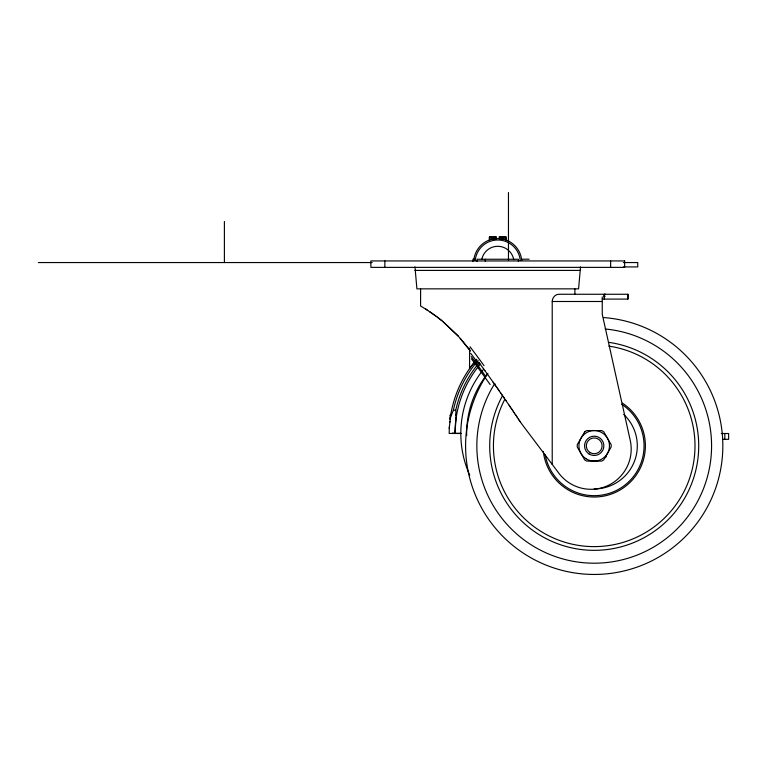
<?xml version="1.0" encoding="UTF-8"?>
<svg xmlns="http://www.w3.org/2000/svg" width="767" height="767" viewBox="0 0 767 767"><rect width="100%" height="100%" fill="white"/><g stroke="black" fill="none" stroke-linecap="round" stroke-linejoin="round"><path stroke-width="1.15" d="M455.004 433.154L455.972 419.07M420.613 288.852L420.575 306.004L425.81 309.159M469.615 348.295L469.557 368.611L476.825 359.253M552.221 464.438L552.221 301.498C552.192 297.989 554.992 294.403 558.625 294.26L627.962 294.26L627.972 299.092L602.248 299.092M456.097 417.603L456.077 415.33M449.289 428.389L449.366 426.941M449.309 428.101L449.174 433.432L461.082 433.508M449.318 427.833L449.347 427.257M449.366 426.96L450.613 416.807M449.73 422.358L449.836 421.284M580.523 266.858L578.577 288.852L416.912 288.852L414.966 266.858M450.402 417.555L453.374 410.22A111.79 111.79 0 0 1 478.119 360.432M489.423 237.041L496.182 236.639L495.923 238.92M489.451 236.984L490.036 236.639A10.057 10.057 0 0 0 491.072 237.415M605.278 294.26L604.377 294.317L604.31 299.092M496.182 237.348L489.346 237.348L489.346 238.786A4.199 4.199 0 0 0 489.547 240.052L489.394 240.052M499.317 237.348L506.143 237.348L506.143 238.786A4.199 4.199 0 0 1 505.952 240.052L506.076 240.052M489.346 238.786L496.182 238.786M499.317 238.786L506.143 238.786M499.816 238.92L499.317 238.92L499.317 236.639L506.038 236.984M474.409 259.198L472.961 259.198L472.942 261.403M521.896 259.198L529.144 259.198M38.35 262.554L372.129 262.554M623.398 262.554L637.751 262.554L637.751 266.926L623.398 266.926M414.947 270.415L580.542 270.415M552.221 301.498L602.248 301.498M453.374 410.22L455.761 410.22A109.46 109.46 0 0 1 479.404 362.513M460.929 433.326L455.004 433.326A107.716 107.716 0 0 1 480.372 364.076M721.258 433.508L728.631 433.508L728.65 439.338L722.447 439.338M505.76 236.725L505.415 236.639A10.019 10.019 0 0 1 504.418 237.425M425.551 308.996L427.746 310.395M425.992 309.274L436.605 316.579M429.53 311.565L430.584 312.284M431.159 312.668L433.029 313.971M433.691 314.451L435.848 316.014M436.576 316.56L442.434 321.162M437.382 317.164L441.524 320.414M442.396 321.124L458.398 336.262M443.278 321.862L458.263 336.119L470.459 351.018M460.315 338.372L469.577 349.8M478.608 362.014L483.488 368.706M483.315 368.476L485.108 370.95M485.032 370.844L487.582 374.401M487.544 374.334L493.526 382.743M494.37 383.941L495.214 385.139M493.191 382.263L497.994 389.099M496.057 386.338L496.901 387.536M498.502 389.828L499.259 390.911M497.745 388.744L500.765 393.078M500.381 392.522L502.27 395.245M501.963 394.813L503.545 397.105M503.766 397.421L504.513 398.504M503.018 396.328L509.039 405.129M505.261 399.588L505.999 400.681M508.972 405.024L510.448 407.2M509.825 406.28L512.922 410.872M511.177 408.293L511.915 409.377M512.644 410.47L514.465 413.173M514.111 412.646L517.006 416.989M515.232 414.324L515.999 415.474M516.766 416.615L518.454 419.166M519.048 420.067L519.882 421.332M518.291 418.916L519.173 420.249M520.563 422.358L558.98 473.392A40.191 40.191 0 0 0 630.215 440.287L602.248 314.259L602.248 296.954M519.805 421.208L520.601 422.416M455.761 410.22L456.039 414.477M574.876 288.852L574.914 294.26M724.815 433.508L724.815 439.338M627.885 294.26L627.885 299.092M610.628 260.943L610.628 267.376M518.415 261.451L518.415 259.246L477.074 259.246L477.074 261.451M508.463 192.546L508.463 260.176M485.348 259.246L485.348 261.451M384.861 260.943L384.861 267.376M224.395 221.49L224.395 262.554M604.358 297.874A5.522 1.802 73.8 0 1 604.281 294.26M603.955 296.12A5.522 2.215 17 0 1 605.221 296.235M471.379 358.726A191.453 20.651 54.7 0 1 490.132 384.564M470.737 353.395A191.002 22.492 54.7 0 1 478.474 363.874M470.066 346.78A196.064 27.478 55 0 1 484.035 365.667M471.274 356.569A185 19.913 54.7 0 1 484.917 375.226M623.734 414.448A43.086 43.086 0 0 1 594.214 488.924M606.486 456.47A16.241 16.241 0 0 1 605.69 457.314M609.084 342.398A104.504 104.504 0 0 1 695.151 472.884A104.504 104.504 0 0 1 555.375 542.854A104.504 104.504 0 0 1 502.49 395.753M608.883 346.128A100.784 100.784 0 0 1 691.719 471.322A100.784 100.784 0 0 1 558.203 539.968A100.784 100.784 0 0 1 504.581 399.751M622.449 403.145A51.188 51.188 0 0 1 620.877 489.528A51.188 51.188 0 0 1 543.333 451.427M621.711 404.267A49.836 49.836 0 0 1 621.711 487.4A49.836 49.836 0 0 1 545.203 454.889M605.173 328.985A117.361 117.361 0 0 1 707.951 474.792A117.361 117.361 0 0 1 547.945 553.697A117.361 117.361 0 0 1 494.84 383.395M603.821 317.576A128.616 128.616 0 0 1 718.861 477.553A128.616 128.616 0 0 1 541.349 563.083A128.616 128.616 0 0 1 487.908 373.424M469.74 475.195A101.886 101.886 0 0 1 483.613 369.291M466.672 435.675A96.067 96.067 0 0 1 487.448 373.817M449.855 419.098A11.889 9.549 -49.3 0 1 450.143 417.545M450.104 419.07A113.535 113.535 0 0 1 476 360.231M449.865 416.088A18.734 12.473 -58.6 0 1 450.45 414.42M456.049 414.161A22.837 6.615 83.7 0 1 456.097 415.283M455.694 418.149A14.324 10.565 70.8 0 1 455.627 418.926M455.224 431.61A23.135 3.95 -78.3 0 1 454.074 432.971M452.942 433.087A23.135 3.95 -78.3 0 1 452.741 432.895M455.799 414.372A21.955 7.076 83.3 0 1 455.847 415.196M455.636 417.478A14.237 10.316 71.7 0 1 455.55 418.897M475.224 260.521A22.617 22.617 0 0 1 520.266 260.521M473.795 260.387A24.055 24.055 0 0 1 521.704 260.387M481.762 259.591A16.26 16.26 0 0 1 513.737 259.591M584.675 431.811L577.292 444.582A16.96 16.96 0 0 0 577.292 447.084L584.675 459.855A16.96 16.96 0 0 0 586.832 461.111L601.587 461.111A16.96 16.96 0 0 0 603.754 459.855L611.126 447.084A16.96 16.96 0 0 0 611.126 444.582L603.754 431.811A16.96 16.96 0 0 0 601.587 430.565L586.832 430.565A16.96 16.96 0 0 0 584.675 431.811M624.635 260.943L370.864 260.943L370.864 267.376L624.635 267.376L624.635 260.943M590.264 452.674A7.891 7.891 0 0 0 602.105 445.838A7.891 7.891 0 0 0 590.264 439.002A7.891 7.891 0 0 0 590.264 452.674M589.085 454.006A9.645 9.645 0 0 0 603.85 446.183A9.645 9.645 0 0 0 589.698 437.305A9.645 9.645 0 0 0 589.085 454.006M586.046 458.743A15.273 15.273 0 0 0 609.468 446.452A15.273 15.273 0 0 0 587.11 432.31A15.273 15.273 0 0 0 586.046 458.743"/></g></svg>
